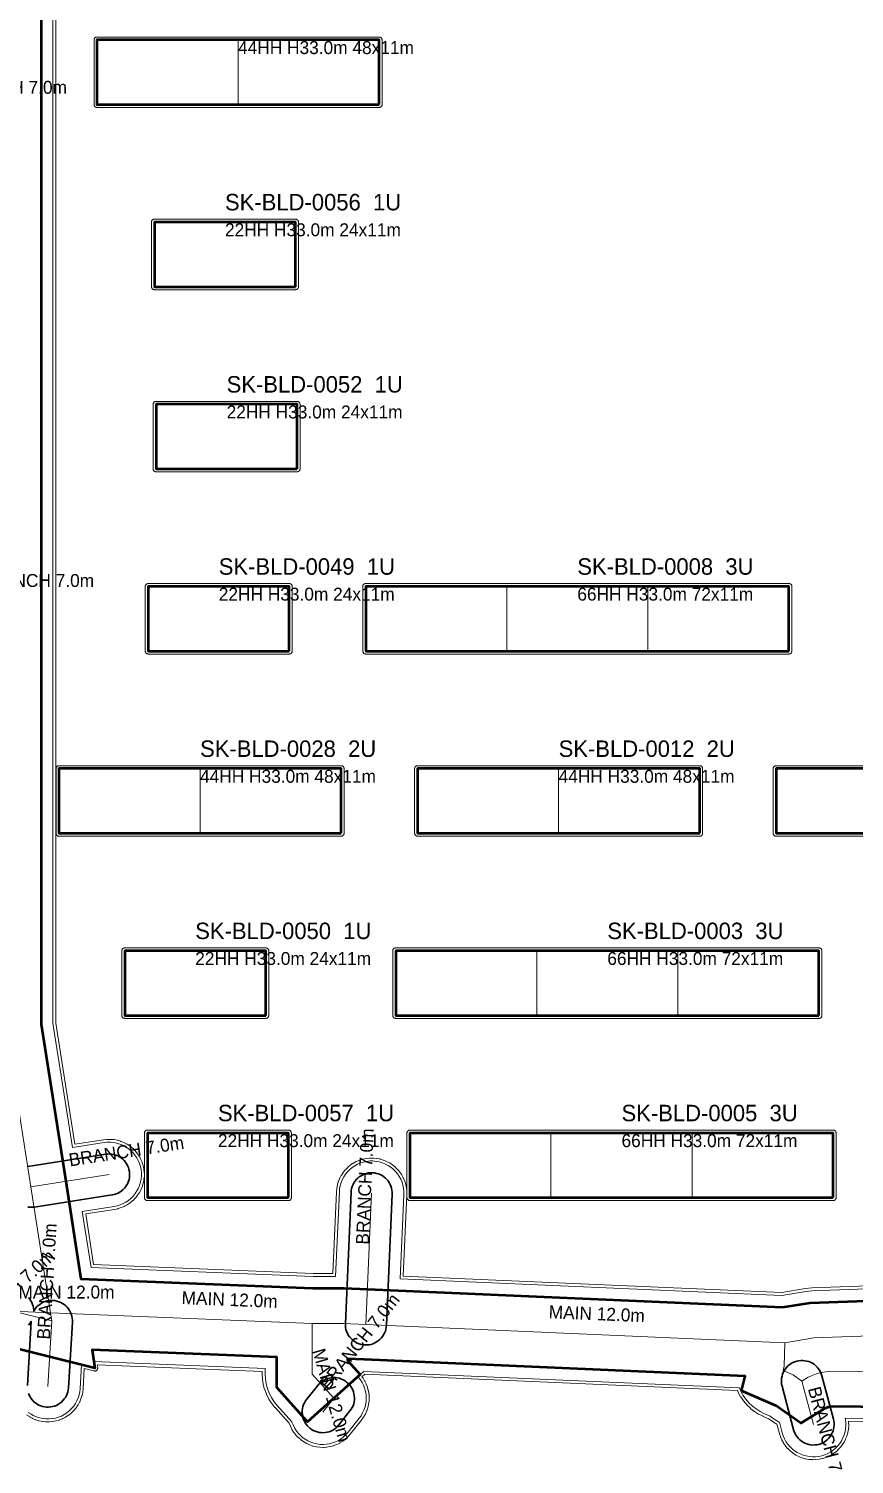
# Model space of a CAD drawing. Header units: metres. Extents: x 10 to 560, y 290 to 670.
# Drawn here: x 83.6 to 153.8, y 371.8 to 493.9 of the extents above; entities that cross this region are included whole.
import ezdxf

# ---------------------------------------------------------------- set-up
doc = ezdxf.new("R2010")
doc.units = ezdxf.units.M
for name, color, linetype, lineweight in [('A-BUILDING-LABEL', 7, 'CONTINUOUS', 18), ('A-BUILDING-OUTLINE', 7, 'CONTINUOUS', 50), ('A-UNIT-LINE', 4, 'CONTINUOUS', 18), ('C-ROAD-BRANCH', 2, 'CONTINUOUS', 35), ('C-ROAD-CENTER', 8, 'CONTINUOUS', 18), ('C-ROAD-LABEL', 2, 'CONTINUOUS', 18), ('C-ROAD-MAIN', 30, 'CONTINUOUS', 50), ('C-SIDEWALK', 8, 'CONTINUOUS', 18), ('L-OPEN-SPACE', 8, 'CONTINUOUS', 13)]:
    doc.layers.add(name, color=color, linetype=linetype, lineweight=lineweight)

msp = doc.modelspace()

# ---------------------------------------------------------------- linework, layer by layer
at = {"layer": 'A-BUILDING-OUTLINE'}
for points in [[(113.42, 487.48), (113.42, 492.98), (89.42, 492.98), (89.42, 487.48)], [(106.31, 471.98), (106.31, 477.48), (94.31, 477.48), (94.31, 471.98)], [(106.45, 456.48), (106.45, 461.98), (94.45, 461.98), (94.45, 456.48)], [(105.78, 440.98), (105.78, 446.48), (93.78, 446.48), (93.78, 440.98)], [(148.28, 440.98), (148.28, 446.48), (112.28, 446.48), (112.28, 440.98)], [(110.19, 425.48), (110.19, 430.98), (86.19, 430.98), (86.19, 425.48)], [(140.69, 425.48), (140.69, 430.98), (116.69, 430.98), (116.69, 425.48)], [(171.19, 425.48), (171.19, 430.98), (147.19, 430.98), (147.19, 425.48)], [(103.78, 409.98), (103.78, 415.48), (91.78, 415.48), (91.78, 409.98)], [(150.83, 409.98), (150.83, 415.48), (114.83, 415.48), (114.83, 409.98)], [(105.71, 394.48), (105.71, 399.98), (93.71, 399.98), (93.71, 394.48)], [(152.04, 394.48), (152.04, 399.98), (116.04, 399.98), (116.04, 394.48)]]:
    msp.add_lwpolyline(points, close=True, dxfattribs=at)
at = {"layer": 'A-UNIT-LINE'}
for points in [[(101.42, 487.48), (101.42, 492.98)], [(124.28, 440.98), (124.28, 446.48)], [(136.28, 440.98), (136.28, 446.48)], [(98.19, 425.48), (98.19, 430.98)], [(128.69, 425.48), (128.69, 430.98)], [(126.83, 409.98), (126.83, 415.48)], [(138.83, 409.98), (138.83, 415.48)], [(128.04, 394.48), (128.04, 399.98)], [(140.04, 394.48), (140.04, 399.98)]]:
    msp.add_lwpolyline(points, dxfattribs=at)
at = {"layer": 'C-ROAD-BRANCH'}
for points in [[(83.53, 397.14), (90.18, 398.18), (90.35, 398.19), (90.52, 398.2), (90.69, 398.18), (90.86, 398.15), (91.03, 398.1), (91.19, 398.03), (91.34, 397.95), (91.48, 397.86), (91.62, 397.75), (91.74, 397.63), (91.85, 397.5), (91.94, 397.36), (92.03, 397.21), (92.09, 397.05), (92.14, 396.88), (92.18, 396.72), (92.2, 396.55), (92.2, 396.37), (92.18, 396.2), (92.15, 396.03), (92.1, 395.87), (92.04, 395.71), (91.96, 395.56), (91.86, 395.41), (91.75, 395.28), (91.63, 395.16), (91.5, 395.05), (91.36, 394.95), (91.21, 394.87), (91.05, 394.8), (90.89, 394.75), (90.72, 394.72), (84.07, 393.68), (83.9, 393.66), (83.73, 393.66), (83.55, 393.68)], [(83.59, 385.99), (83.7, 385.85), (83.79, 385.71), (83.88, 385.56), (83.94, 385.4), (83.99, 385.24), (84.03, 385.07), (84.04, 384.9), (84.04, 384.83), (84.09, 384.9), (84.18, 385.04), (84.29, 385.18), (84.42, 385.3), (84.55, 385.4), (84.69, 385.5), (84.85, 385.58), (85.01, 385.64), (85.17, 385.69), (85.34, 385.72), (85.51, 385.74), (85.68, 385.73), (85.85, 385.72), (86.02, 385.68), (86.19, 385.63), (86.34, 385.56), (86.49, 385.48), (86.64, 385.38), (86.77, 385.27), (86.89, 385.15), (86.99, 385.01), (87.09, 384.87), (87.17, 384.72), (87.23, 384.56), (87.28, 384.39), (87.31, 384.23), (87.33, 384.05), (87.33, 383.88), (86.99, 378.3), (86.97, 378.13), (86.94, 377.96), (86.89, 377.8), (86.82, 377.64), (86.74, 377.49), (86.64, 377.35), (86.53, 377.21), (86.41, 377.09), (86.27, 376.99), (86.13, 376.89), (85.98, 376.81), (85.82, 376.75), (85.65, 376.7), (85.48, 376.67), (85.31, 376.65), (85.14, 376.66), (84.97, 376.67), (84.8, 376.71), (84.64, 376.76), (84.48, 376.83), (84.33, 376.91), (84.19, 377.01), (84.06, 377.12), (83.94, 377.24), (83.83, 377.38), (83.74, 377.52), (83.66, 377.67), (83.59, 377.83)], [(83.5, 378.51), (83.82, 383.95), (83.8, 383.91), (83.71, 383.77), (83.6, 383.64)]]:
    msp.add_lwpolyline(points, dxfattribs=at)
for points in [[(111.28, 395.74), (111.37, 395.89), (111.48, 396.02), (111.6, 396.14), (111.73, 396.25), (111.88, 396.35), (112.03, 396.43), (112.18, 396.5), (112.35, 396.55), (112.52, 396.58), (112.69, 396.6), (112.86, 396.6), (113.03, 396.58), (113.2, 396.55), (113.36, 396.5), (113.52, 396.44), (113.67, 396.36), (113.82, 396.26), (113.95, 396.15), (114.07, 396.03), (114.18, 395.9), (114.28, 395.76), (114.36, 395.61), (114.43, 395.45), (114.48, 395.29), (114.51, 395.12), (114.53, 394.95), (114.53, 394.77), (114.04, 383.62), (114.03, 383.45), (114, 383.28), (113.95, 383.12), (113.88, 382.96), (113.8, 382.81), (113.71, 382.66), (113.6, 382.53), (113.48, 382.41), (113.35, 382.3), (113.2, 382.2), (113.05, 382.12), (112.89, 382.05), (112.73, 382), (112.56, 381.97), (112.39, 381.95), (112.22, 381.95), (112.05, 381.97), (111.88, 382), (111.72, 382.05), (111.56, 382.11), (111.4, 382.19), (111.26, 382.29), (111.13, 382.4), (111.01, 382.52), (110.9, 382.65), (110.8, 382.79), (110.72, 382.94), (110.65, 383.1), (110.6, 383.26), (110.57, 383.43), (110.55, 383.6), (110.55, 383.78), (111.03, 394.93), (111.05, 395.1), (111.08, 395.27), (111.13, 395.43), (111.2, 395.59)], [(152.07, 374.78), (152.03, 374.61), (151.96, 374.46), (151.88, 374.3), (151.79, 374.16), (151.68, 374.02), (151.56, 373.9), (151.43, 373.79), (151.29, 373.69), (151.14, 373.61), (150.98, 373.54), (150.82, 373.49), (150.65, 373.46), (150.48, 373.44), (150.31, 373.43), (150.14, 373.45), (149.97, 373.48), (149.8, 373.53), (149.64, 373.59), (149.49, 373.67), (149.35, 373.76), (149.21, 373.87), (149.09, 373.99), (148.98, 374.12), (148.88, 374.26), (148.8, 374.41), (148.73, 374.57), (148.68, 374.74), (147.7, 378.43), (147.66, 378.6), (147.65, 378.77), (147.64, 378.94), (147.66, 379.11), (147.69, 379.28), (147.74, 379.45), (147.8, 379.61), (147.88, 379.76), (147.97, 379.9), (148.08, 380.04), (148.2, 380.16), (148.33, 380.27), (148.47, 380.37), (148.62, 380.45), (148.78, 380.52), (148.94, 380.57), (149.11, 380.61), (149.28, 380.63), (149.46, 380.63), (149.63, 380.61), (149.8, 380.58), (149.96, 380.54), (150.12, 380.47), (150.27, 380.39), (150.42, 380.3), (150.55, 380.19), (150.67, 380.07), (150.78, 379.94), (150.88, 379.8), (150.96, 379.65), (151.03, 379.49), (151.08, 379.33), (152.06, 375.63), (152.1, 375.46), (152.12, 375.29), (152.12, 375.12), (152.1, 374.95)], [(109.32, 374.62), (109.16, 374.56), (108.99, 374.52), (108.82, 374.49), (108.65, 374.48), (108.48, 374.49), (108.31, 374.51), (108.14, 374.55), (107.98, 374.6), (107.82, 374.67), (107.68, 374.76), (107.54, 374.86), (107.41, 374.97), (107.29, 375.1), (107.19, 375.24), (107.1, 375.38), (107.02, 375.54), (106.96, 375.7), (106.91, 375.86), (106.89, 376.03), (106.88, 376.2), (106.88, 376.37), (106.9, 376.54), (106.94, 376.71), (107, 376.87), (107.07, 377.03), (107.15, 377.18), (107.25, 377.32), (108.2, 378.51), (108.32, 378.64), (108.44, 378.76), (108.58, 378.86), (108.72, 378.95), (108.88, 379.03), (109.04, 379.09), (109.2, 379.13), (109.37, 379.16), (109.55, 379.17), (109.72, 379.17), (109.89, 379.15), (110.05, 379.11), (110.22, 379.05), (110.37, 378.98), (110.52, 378.89), (110.66, 378.79), (110.79, 378.68), (110.91, 378.56), (111.01, 378.42), (111.1, 378.27), (111.18, 378.12), (111.24, 377.96), (111.28, 377.79), (111.31, 377.62), (111.32, 377.45), (111.32, 377.28), (111.29, 377.11), (111.26, 376.94), (111.2, 376.78), (111.13, 376.62), (111.04, 376.48), (110.94, 376.34), (110, 375.14), (109.88, 375.01), (109.76, 374.9), (109.62, 374.79), (109.47, 374.7)]]:
    msp.add_lwpolyline(points, close=True, dxfattribs=at)
at = {"layer": 'C-ROAD-CENTER'}
for points in [[(85.47, 384.68), (83.8, 395.41), (81.68, 409.01), (81.68, 445.24), (81.68, 451.67), (81.68, 487.2), (81.68, 507.24)], [(147.92, 382.14), (150.39, 382.55), (179.1, 383.58), (181.15, 413.11), (181.35, 425.21), (181.52, 432.83), (181.73, 442.6), (182.38, 471.97), (182.62, 475.18), (183.81, 491.04)], [(83.8, 395.41), (90.45, 396.45)], [(112.3, 383.7), (112.78, 394.85)], [(85.47, 384.68), (82.3, 384.81), (85.58, 383.99), (85.47, 384.68)], [(85.58, 383.99), (85.25, 378.4)], [(107.73, 383.78), (85.47, 384.68)], [(107.73, 383.78), (110.39, 383.78), (112.3, 383.7), (147.92, 382.14)], [(109.57, 377.42), (107.73, 379.47), (107.73, 383.78)], [(147.92, 382.14), (147.88, 380.14), (147.79, 379.77), (148.64, 379.4), (149.39, 378.88), (149.92, 379.21), (150.78, 379.55), (151.7, 379.72), (176.63, 379.43)], [(149.39, 378.88), (150.37, 375.18)], [(109.57, 377.42), (108.63, 376.23)]]:
    msp.add_lwpolyline(points, dxfattribs=at)
at = {"layer": 'C-ROAD-MAIN'}
for points in [[(176.3, 376.43), (151.96, 376.72), (151.63, 376.66), (151.27, 376.52), (149.3, 375.3), (147.18, 376.77), (144.24, 378.04), (144.56, 379.29), (112.16, 380.7), (110.73, 380.76), (110.73, 380.63), (111.8, 379.43), (107.34, 375.42), (104.73, 378.32), (104.73, 380.9), (89, 381.53), (89.24, 379.98), (67.24, 385.48), (67.66, 388.4), (81.94, 387.82), (80.83, 394.95), (78.68, 408.78), (78.68, 505.01)], [(84.68, 504.38), (84.68, 409.24), (86.76, 395.87), (88.06, 387.58), (88.06, 387.58), (88.06, 387.58), (107.79, 386.78), (110.46, 386.78), (112.43, 386.7), (147.74, 385.15), (150.08, 385.54), (176.29, 386.48), (178.15, 413.24), (178.35, 425.27), (178.52, 432.9), (178.74, 442.67), (179.38, 472.11), (179.63, 475.41), (180.8, 490.99), (179.27, 504.93)]]:
    msp.add_lwpolyline(points, dxfattribs=at)
at = {"layer": 'C-SIDEWALK'}
for points in [[(176.29, 386.48), (150.08, 385.54), (147.74, 385.15), (114.18, 386.62), (114.53, 394.77), (114.53, 394.95), (114.51, 395.12), (114.48, 395.29), (114.43, 395.45), (114.36, 395.61), (114.28, 395.76), (114.18, 395.9), (114.07, 396.03), (113.95, 396.15), (113.82, 396.26), (113.67, 396.36), (113.52, 396.44), (113.36, 396.5), (113.2, 396.55), (113.03, 396.58), (112.86, 396.6), (112.69, 396.6), (112.52, 396.58), (112.35, 396.55), (112.18, 396.5), (112.03, 396.43), (111.88, 396.35), (111.73, 396.25), (111.6, 396.14), (111.48, 396.02), (111.37, 395.89), (111.28, 395.74), (111.2, 395.59), (111.13, 395.43), (111.08, 395.27), (111.05, 395.1), (111.03, 394.93), (110.68, 386.77), (110.46, 386.78), (107.79, 386.78), (88.06, 387.58), (88.06, 387.58), (87.03, 394.14), (90.72, 394.72), (90.89, 394.75), (91.05, 394.8), (91.21, 394.87), (91.36, 394.95), (91.5, 395.05), (91.63, 395.16), (91.75, 395.28), (91.86, 395.41), (91.96, 395.56), (92.04, 395.71), (92.1, 395.87), (92.15, 396.03), (92.18, 396.2), (92.2, 396.37), (92.2, 396.55), (92.18, 396.72), (92.14, 396.88), (92.09, 397.05), (92.03, 397.21), (91.94, 397.36), (91.85, 397.5), (91.74, 397.63), (91.62, 397.75), (91.48, 397.86), (91.34, 397.95), (91.19, 398.03), (91.03, 398.1), (90.86, 398.15), (90.69, 398.18), (90.52, 398.2), (90.35, 398.19), (90.18, 398.18), (86.49, 397.6), (84.68, 409.24), (84.68, 504.38)], [(85.68, 503.43), (85.68, 409.32), (87.33, 398.74), (90.03, 399.16), (90.29, 399.19), (90.56, 399.19), (90.83, 399.17), (91.1, 399.12), (91.36, 399.04), (91.61, 398.94), (91.85, 398.82), (92.07, 398.67), (92.28, 398.5), (92.47, 398.31), (92.65, 398.1), (92.8, 397.88), (92.93, 397.64), (93.03, 397.39), (93.11, 397.13), (93.17, 396.87), (93.2, 396.6), (93.2, 396.33), (93.17, 396.06), (93.12, 395.8), (93.05, 395.54), (92.94, 395.29), (92.82, 395.05), (92.67, 394.82), (92.5, 394.61), (92.31, 394.42), (92.1, 394.25), (91.88, 394.1), (91.64, 393.97), (91.39, 393.86), (91.14, 393.78), (90.87, 393.73), (88.17, 393.31), (88.92, 388.54), (107.81, 387.78), (109.72, 387.78), (110.04, 394.97), (110.06, 395.24), (110.11, 395.5), (110.19, 395.76), (110.29, 396.01), (110.42, 396.25), (110.57, 396.48), (110.74, 396.69), (110.93, 396.88), (111.13, 397.05), (111.36, 397.2), (111.59, 397.33), (111.84, 397.44), (112.1, 397.51), (112.37, 397.57), (112.63, 397.6), (112.9, 397.6), (113.17, 397.57), (113.44, 397.52), (113.7, 397.45), (113.95, 397.34), (114.18, 397.22), (114.41, 397.07), (114.62, 396.9), (114.81, 396.71), (114.98, 396.5), (115.13, 396.28), (115.26, 396.04), (115.37, 395.79), (115.45, 395.53), (115.5, 395.27), (115.53, 395), (115.53, 394.73), (115.22, 387.57), (147.68, 386.16), (149.73, 386.5), (150.24, 386.55), (175.36, 387.45)], [(81.68, 381.87), (83.67, 381.37), (83.5, 378.51)], [(176.19, 375.43), (153.07, 375.71), (153.08, 375.62), (153.11, 375.35), (153.12, 375.08), (153.1, 374.81), (153.05, 374.55), (152.97, 374.29), (152.87, 374.04), (152.75, 373.8), (152.6, 373.57), (152.43, 373.36), (152.24, 373.17), (152.04, 373), (151.81, 372.84), (151.58, 372.71), (151.33, 372.61), (151.07, 372.52), (150.81, 372.47), (150.54, 372.44), (150.27, 372.43), (150, 372.46), (149.74, 372.51), (149.48, 372.58), (149.23, 372.68), (148.99, 372.81), (148.76, 372.95), (148.55, 373.12), (148.36, 373.31), (148.18, 373.52), (148.03, 373.74), (147.9, 373.97), (147.79, 374.22), (147.71, 374.48), (147.48, 375.37), (147.44, 375.39), (147.12, 375.59), (146.69, 375.89), (146.19, 376.1), (145.83, 376.28), (145.49, 376.5), (145.17, 376.75), (144.88, 377.02), (144.62, 377.33), (144.39, 377.66), (144.19, 378.02), (144.07, 378.31), (112.12, 379.7), (112.11, 379.7), (111.62, 379.26), (111.67, 379.2), (111.84, 378.99), (111.98, 378.76), (112.1, 378.52), (112.19, 378.26), (112.26, 378), (112.31, 377.74), (112.32, 377.47), (112.31, 377.2), (112.28, 376.93), (112.22, 376.67), (112.13, 376.41), (112.02, 376.17), (111.88, 375.93), (111.73, 375.71), (110.78, 374.52), (110.6, 374.32), (110.4, 374.13), (110.19, 373.97), (109.96, 373.83), (109.72, 373.71), (109.46, 373.61), (109.2, 373.54), (108.94, 373.5), (108.67, 373.48), (108.4, 373.49), (108.13, 373.53), (107.87, 373.59), (107.61, 373.67), (107.37, 373.79), (107.13, 373.92), (106.91, 374.08), (106.71, 374.26), (106.53, 374.45), (106.36, 374.67), (106.22, 374.9), (106.1, 375.14), (106.01, 375.39), (106, 375.42), (104.75, 376.8), (104.49, 377.12), (104.26, 377.48), (104.07, 377.85), (103.92, 378.24), (103.82, 378.64), (103.75, 379.06), (103.73, 379.47), (103.73, 379.94), (89.15, 380.53), (89, 381.53), (104.73, 380.9), (104.73, 378.32), (106.91, 375.9), (106.91, 375.86), (106.96, 375.7), (107.02, 375.54), (107.1, 375.38), (107.19, 375.24), (107.29, 375.1), (107.41, 374.97), (107.54, 374.86), (107.68, 374.76), (107.82, 374.67), (107.98, 374.6), (108.14, 374.55), (108.31, 374.51), (108.48, 374.49), (108.65, 374.48), (108.82, 374.49), (108.99, 374.52), (109.16, 374.56), (109.32, 374.62), (109.47, 374.7), (109.62, 374.79), (109.76, 374.9), (109.88, 375.01), (110, 375.14), (110.94, 376.34), (111.04, 376.48), (111.13, 376.62), (111.2, 376.78), (111.26, 376.94), (111.29, 377.11), (111.32, 377.28), (111.32, 377.45), (111.31, 377.62), (111.28, 377.79), (111.24, 377.96), (111.18, 378.12), (111.1, 378.27), (111.01, 378.42), (110.91, 378.56), (110.87, 378.59), (111.8, 379.43), (110.73, 380.63), (110.73, 380.76), (112.16, 380.7), (144.56, 379.29), (144.24, 378.04), (147.18, 376.77), (148.36, 375.95), (148.68, 374.74), (148.73, 374.57), (148.8, 374.41), (148.88, 374.26), (148.98, 374.12), (149.09, 373.99), (149.21, 373.87), (149.35, 373.76), (149.49, 373.67), (149.64, 373.59), (149.8, 373.53), (149.97, 373.48), (150.14, 373.45), (150.31, 373.43), (150.48, 373.44), (150.65, 373.46), (150.82, 373.49), (150.98, 373.54), (151.14, 373.61), (151.29, 373.69), (151.43, 373.79), (151.56, 373.9), (151.68, 374.02), (151.79, 374.16), (151.88, 374.3), (151.96, 374.46), (152.03, 374.61), (152.07, 374.78), (152.1, 374.95), (152.12, 375.12), (152.12, 375.29), (152.1, 375.46), (152.06, 375.63), (151.78, 376.69), (151.96, 376.72), (176.3, 376.43)], [(83.59, 377.83), (83.66, 377.67), (83.74, 377.52), (83.83, 377.38), (83.94, 377.24), (84.06, 377.12), (84.19, 377.01), (84.33, 376.91), (84.48, 376.83), (84.64, 376.76), (84.8, 376.71), (84.97, 376.67), (85.14, 376.66), (85.31, 376.65), (85.48, 376.67), (85.65, 376.7), (85.82, 376.75), (85.98, 376.81), (86.13, 376.89), (86.27, 376.99), (86.41, 377.09), (86.53, 377.21), (86.64, 377.35), (86.74, 377.49), (86.82, 377.64), (86.89, 377.8), (86.94, 377.96), (86.97, 378.13), (86.99, 378.3), (87.12, 380.51), (88.11, 380.26), (87.99, 378.24), (87.96, 377.97), (87.91, 377.71), (87.82, 377.45), (87.72, 377.2), (87.59, 376.96), (87.44, 376.74), (87.26, 376.53), (87.07, 376.35), (86.86, 376.18), (86.63, 376.03), (86.4, 375.9), (86.14, 375.8), (85.89, 375.73), (85.62, 375.68), (85.35, 375.65), (85.08, 375.66), (84.81, 375.69), (84.55, 375.74), (84.29, 375.82), (84.04, 375.93), (83.81, 376.06), (83.58, 376.21)]]:
    msp.add_lwpolyline(points, dxfattribs=at)
at = {"layer": 'L-OPEN-SPACE'}
for points in [[(175.12, 387.69), (150.23, 386.8), (150.22, 386.8), (149.7, 386.75), (149.69, 386.74), (147.67, 386.41), (115.48, 387.81), (115.78, 394.72), (115.78, 394.73), (115.78, 395), (115.78, 395.03), (115.75, 395.29), (115.75, 395.32), (115.69, 395.58), (115.69, 395.61), (115.61, 395.87), (115.6, 395.89), (115.49, 396.14), (115.48, 396.16), (115.35, 396.4), (115.34, 396.42), (115.19, 396.64), (115.18, 396.66), (115, 396.87), (114.99, 396.89), (114.79, 397.08), (114.78, 397.09), (114.57, 397.26), (114.55, 397.28), (114.32, 397.43), (114.3, 397.44), (114.06, 397.56), (114.04, 397.57), (113.79, 397.68), (113.77, 397.68), (113.51, 397.76), (113.48, 397.77), (113.22, 397.82), (113.2, 397.82), (112.93, 397.85), (112.9, 397.85), (112.63, 397.85), (112.61, 397.85), (112.34, 397.82), (112.31, 397.81), (112.05, 397.76), (112.03, 397.75), (111.77, 397.67), (111.75, 397.67), (111.5, 397.56), (111.47, 397.55), (111.24, 397.42), (111.22, 397.41), (110.99, 397.26), (110.97, 397.24), (110.77, 397.07), (110.75, 397.05), (110.56, 396.86), (110.54, 396.84), (110.37, 396.63), (110.36, 396.61), (110.21, 396.39), (110.2, 396.37), (110.07, 396.13), (110.06, 396.11), (109.96, 395.86), (109.95, 395.83), (109.87, 395.58), (109.87, 395.55), (109.82, 395.29), (109.81, 395.26), (109.79, 394.99), (109.79, 394.98), (109.48, 388.03), (107.81, 388.03), (89.13, 388.79), (88.46, 393.1), (90.91, 393.48), (90.92, 393.48), (91.19, 393.54), (91.21, 393.55), (91.47, 393.63), (91.49, 393.63), (91.74, 393.74), (91.76, 393.75), (92, 393.88), (92.02, 393.89), (92.24, 394.04), (92.26, 394.06), (92.47, 394.23), (92.49, 394.25), (92.68, 394.44), (92.69, 394.46), (92.86, 394.67), (92.88, 394.69), (93.03, 394.91), (93.04, 394.93), (93.17, 395.17), (93.18, 395.2), (93.28, 395.45), (93.29, 395.47), (93.36, 395.73), (93.37, 395.75), (93.42, 396.02), (93.42, 396.04), (93.45, 396.31), (93.45, 396.33), (93.45, 396.6), (93.44, 396.63), (93.42, 396.9), (93.41, 396.92), (93.36, 397.18), (93.35, 397.21), (93.27, 397.47), (93.26, 397.49), (93.16, 397.74), (93.15, 397.76), (93.02, 398), (93, 398.02), (92.85, 398.24), (92.84, 398.26), (92.67, 398.47), (92.65, 398.49), (92.46, 398.68), (92.44, 398.69), (92.23, 398.86), (92.21, 398.88), (91.98, 399.02), (91.96, 399.04), (91.72, 399.16), (91.7, 399.17), (91.45, 399.27), (91.43, 399.28), (91.17, 399.36), (91.15, 399.36), (90.88, 399.42), (90.86, 399.42), (90.59, 399.44), (90.56, 399.44), (90.29, 399.44), (90.27, 399.44), (90, 399.41), (89.99, 399.41), (87.54, 399.03), (85.93, 409.34), (85.93, 503.19)], [(171.19, 431.23), (147.19, 431.23), (147.17, 431.23), (147.14, 431.23), (147.12, 431.22), (147.1, 431.22), (147.07, 431.2), (147.05, 431.19), (147.03, 431.18), (147.01, 431.16), (147, 431.14), (146.98, 431.12), (146.97, 431.1), (146.96, 431.08), (146.95, 431.06), (146.95, 431.03), (146.94, 431.01), (146.94, 430.98), (146.94, 425.48), (146.94, 425.46), (146.95, 425.44), (146.95, 425.41), (146.96, 425.39), (146.97, 425.37), (146.98, 425.35), (147, 425.33), (147.01, 425.31), (147.03, 425.29), (147.05, 425.28), (147.07, 425.26), (147.1, 425.25), (147.12, 425.25), (147.14, 425.24), (147.17, 425.24), (147.19, 425.23), (171.19, 425.23)], [(83.44, 376), (83.67, 375.85), (83.69, 375.84), (83.92, 375.71), (83.95, 375.7), (84.19, 375.59), (84.22, 375.58), (84.47, 375.5), (84.5, 375.5), (84.76, 375.44), (84.79, 375.44), (85.05, 375.41), (85.08, 375.41), (85.35, 375.4), (85.37, 375.41), (85.64, 375.43), (85.67, 375.43), (85.93, 375.48), (85.96, 375.49), (86.21, 375.56), (86.24, 375.57), (86.49, 375.67), (86.51, 375.68), (86.75, 375.81), (86.77, 375.82), (87, 375.97), (87.02, 375.98), (87.23, 376.15), (87.25, 376.17), (87.44, 376.36), (87.46, 376.37), (87.63, 376.58), (87.64, 376.6), (87.8, 376.82), (87.81, 376.84), (87.94, 377.08), (87.95, 377.1), (88.05, 377.35), (88.06, 377.37), (88.14, 377.63), (88.15, 377.66), (88.21, 377.92), (88.21, 377.94), (88.24, 378.21), (88.24, 378.22), (88.34, 379.95), (89.18, 379.74), (89.2, 379.73), (89.23, 379.73), (89.25, 379.73), (89.28, 379.73), (89.3, 379.74), (89.32, 379.74), (89.35, 379.75), (89.37, 379.77), (89.39, 379.78), (89.41, 379.79), (89.42, 379.81), (89.44, 379.83), (89.45, 379.85), (89.47, 379.87), (89.47, 379.9), (89.48, 379.92), (89.49, 379.94), (89.49, 379.97), (89.49, 379.99), (89.49, 380.02), (89.45, 380.27), (103.48, 379.7), (103.48, 379.47), (103.48, 379.46), (103.5, 379.04), (103.5, 379.02), (103.57, 378.6), (103.57, 378.58), (103.68, 378.17), (103.69, 378.15), (103.84, 377.76), (103.85, 377.74), (104.04, 377.36), (104.05, 377.34), (104.28, 376.99), (104.3, 376.97), (104.56, 376.64), (104.57, 376.63), (105.78, 375.29), (105.87, 375.05), (105.88, 375.03), (106, 374.79), (106.01, 374.76), (106.15, 374.53), (106.16, 374.51), (106.33, 374.3), (106.34, 374.28), (106.53, 374.08), (106.55, 374.07), (106.75, 373.89), (106.77, 373.87), (106.99, 373.72), (107.01, 373.7), (107.24, 373.57), (107.26, 373.56), (107.51, 373.45), (107.53, 373.44), (107.79, 373.35), (107.81, 373.34), (108.07, 373.28), (108.1, 373.28), (108.37, 373.24), (108.39, 373.24), (108.66, 373.23), (108.68, 373.23), (108.95, 373.25), (108.98, 373.25), (109.24, 373.3), (109.27, 373.3), (109.53, 373.37), (109.55, 373.38), (109.81, 373.47), (109.83, 373.48), (110.07, 373.6), (110.09, 373.61), (110.32, 373.76), (110.34, 373.77), (110.56, 373.93), (110.57, 373.95), (110.77, 374.13), (110.79, 374.15), (110.97, 374.35), (110.97, 374.36), (111.92, 375.56), (111.93, 375.57), (112.09, 375.79), (112.1, 375.81), (112.24, 376.04), (112.25, 376.06), (112.36, 376.31), (112.37, 376.33), (112.45, 376.59), (112.46, 376.61), (112.52, 376.87), (112.53, 376.9), (112.56, 377.17), (112.56, 377.19), (112.57, 377.46), (112.57, 377.48), (112.56, 377.75), (112.55, 377.78), (112.51, 378.04), (112.5, 378.07), (112.43, 378.33), (112.43, 378.35), (112.33, 378.6), (112.32, 378.63), (112.2, 378.87), (112.19, 378.89), (112.05, 379.12), (112.03, 379.14), (111.96, 379.24), (112.2, 379.45), (143.9, 378.06), (143.96, 377.92), (143.97, 377.9), (144.17, 377.54), (144.18, 377.52), (144.41, 377.19), (144.43, 377.17), (144.69, 376.86), (144.71, 376.84), (145, 376.56), (145.02, 376.55), (145.33, 376.3), (145.36, 376.29), (145.7, 376.07), (145.72, 376.06), (146.08, 375.88), (146.09, 375.87), (146.57, 375.67), (146.97, 375.39), (146.98, 375.38), (147.26, 375.21), (147.47, 374.42), (147.47, 374.4), (147.55, 374.15), (147.56, 374.12), (147.67, 373.88), (147.68, 373.85), (147.81, 373.62), (147.82, 373.6), (147.98, 373.37), (147.99, 373.35), (148.17, 373.15), (148.18, 373.13), (148.38, 372.94), (148.39, 372.93), (148.6, 372.76), (148.62, 372.74), (148.85, 372.6), (148.87, 372.58), (149.11, 372.46), (149.13, 372.45), (149.38, 372.35), (149.41, 372.34), (149.67, 372.27), (149.69, 372.26), (149.96, 372.21), (149.98, 372.21), (150.25, 372.19), (150.27, 372.18), (150.54, 372.19), (150.57, 372.19), (150.84, 372.22), (150.86, 372.22), (151.12, 372.28), (151.15, 372.29), (151.41, 372.37), (151.43, 372.38), (151.68, 372.48), (151.7, 372.49), (151.94, 372.62), (151.96, 372.64), (152.18, 372.79), (152.2, 372.8), (152.4, 372.98), (152.42, 372.99), (152.61, 373.19), (152.63, 373.21), (152.8, 373.42), (152.81, 373.44), (152.96, 373.66), (152.97, 373.68), (153.09, 373.92), (153.1, 373.95), (153.2, 374.2), (153.21, 374.22), (153.29, 374.48), (153.29, 374.5), (153.34, 374.77), (153.34, 374.79), (153.37, 375.06), (153.37, 375.09), (153.36, 375.36), (153.36, 375.38), (153.36, 375.45), (176.16, 375.18)]]:
    msp.add_lwpolyline(points, dxfattribs=at)
for points in [[(89.17, 487.46), (89.18, 487.44), (89.18, 487.41), (89.19, 487.39), (89.2, 487.37), (89.21, 487.35), (89.23, 487.33), (89.24, 487.31), (89.26, 487.29), (89.28, 487.28), (89.3, 487.26), (89.33, 487.25), (89.35, 487.25), (89.37, 487.24), (89.4, 487.24), (89.42, 487.23), (113.42, 487.23), (113.45, 487.24), (113.47, 487.24), (113.49, 487.25), (113.52, 487.25), (113.54, 487.26), (113.56, 487.28), (113.58, 487.29), (113.6, 487.31), (113.61, 487.33), (113.63, 487.35), (113.64, 487.37), (113.65, 487.39), (113.66, 487.41), (113.67, 487.44), (113.67, 487.46), (113.67, 487.48), (113.67, 492.98), (113.67, 493.01), (113.67, 493.03), (113.66, 493.06), (113.65, 493.08), (113.64, 493.1), (113.63, 493.12), (113.61, 493.14), (113.6, 493.16), (113.58, 493.18), (113.56, 493.19), (113.54, 493.2), (113.52, 493.22), (113.49, 493.22), (113.47, 493.23), (113.45, 493.23), (113.42, 493.23), (89.42, 493.23), (89.4, 493.23), (89.37, 493.23), (89.35, 493.22), (89.33, 493.22), (89.3, 493.2), (89.28, 493.19), (89.26, 493.18), (89.24, 493.16), (89.23, 493.14), (89.21, 493.12), (89.2, 493.1), (89.19, 493.08), (89.18, 493.06), (89.18, 493.03), (89.17, 493.01), (89.17, 492.98), (89.17, 487.48)], [(94.29, 477.73), (94.26, 477.73), (94.24, 477.72), (94.22, 477.72), (94.19, 477.7), (94.17, 477.69), (94.15, 477.68), (94.13, 477.66), (94.12, 477.64), (94.1, 477.62), (94.09, 477.6), (94.08, 477.58), (94.07, 477.56), (94.07, 477.53), (94.06, 477.51), (94.06, 477.48), (94.06, 471.98), (94.06, 471.96), (94.07, 471.94), (94.07, 471.91), (94.08, 471.89), (94.09, 471.87), (94.1, 471.85), (94.12, 471.83), (94.13, 471.81), (94.15, 471.79), (94.17, 471.78), (94.19, 471.76), (94.22, 471.75), (94.24, 471.75), (94.26, 471.74), (94.29, 471.74), (94.31, 471.73), (106.31, 471.73), (106.34, 471.74), (106.36, 471.74), (106.38, 471.75), (106.41, 471.75), (106.43, 471.76), (106.45, 471.78), (106.47, 471.79), (106.49, 471.81), (106.5, 471.83), (106.52, 471.85), (106.53, 471.87), (106.54, 471.89), (106.55, 471.91), (106.56, 471.94), (106.56, 471.96), (106.56, 471.98), (106.56, 477.48), (106.56, 477.51), (106.56, 477.53), (106.55, 477.56), (106.54, 477.58), (106.53, 477.6), (106.52, 477.62), (106.5, 477.64), (106.49, 477.66), (106.47, 477.68), (106.45, 477.69), (106.43, 477.7), (106.41, 477.72), (106.38, 477.72), (106.36, 477.73), (106.34, 477.73), (106.31, 477.73), (94.31, 477.73)], [(94.2, 456.46), (94.2, 456.44), (94.21, 456.41), (94.22, 456.39), (94.23, 456.37), (94.24, 456.35), (94.25, 456.33), (94.27, 456.31), (94.29, 456.29), (94.31, 456.28), (94.33, 456.26), (94.35, 456.25), (94.37, 456.25), (94.4, 456.24), (94.42, 456.24), (94.45, 456.23), (106.45, 456.23), (106.47, 456.24), (106.5, 456.24), (106.52, 456.25), (106.54, 456.25), (106.56, 456.26), (106.59, 456.28), (106.61, 456.29), (106.62, 456.31), (106.64, 456.33), (106.65, 456.35), (106.67, 456.37), (106.68, 456.39), (106.69, 456.41), (106.69, 456.44), (106.7, 456.46), (106.7, 456.48), (106.7, 461.98), (106.7, 462.01), (106.69, 462.03), (106.69, 462.06), (106.68, 462.08), (106.67, 462.1), (106.65, 462.12), (106.64, 462.14), (106.62, 462.16), (106.61, 462.18), (106.59, 462.19), (106.56, 462.2), (106.54, 462.22), (106.52, 462.22), (106.5, 462.23), (106.47, 462.23), (106.45, 462.23), (94.45, 462.23), (94.42, 462.23), (94.4, 462.23), (94.37, 462.22), (94.35, 462.22), (94.33, 462.2), (94.31, 462.19), (94.29, 462.18), (94.27, 462.16), (94.25, 462.14), (94.24, 462.12), (94.23, 462.1), (94.22, 462.08), (94.21, 462.06), (94.2, 462.03), (94.2, 462.01), (94.2, 461.98), (94.2, 456.48)], [(93.53, 440.96), (93.53, 440.94), (93.54, 440.91), (93.55, 440.89), (93.56, 440.87), (93.57, 440.85), (93.59, 440.83), (93.6, 440.81), (93.62, 440.79), (93.64, 440.78), (93.66, 440.76), (93.68, 440.75), (93.71, 440.75), (93.73, 440.74), (93.76, 440.74), (93.78, 440.73), (105.78, 440.73), (105.8, 440.74), (105.83, 440.74), (105.85, 440.75), (105.88, 440.75), (105.9, 440.76), (105.92, 440.78), (105.94, 440.79), (105.96, 440.81), (105.97, 440.83), (105.99, 440.85), (106, 440.87), (106.01, 440.89), (106.02, 440.91), (106.02, 440.94), (106.03, 440.96), (106.03, 440.98), (106.03, 446.48), (106.03, 446.51), (106.02, 446.53), (106.02, 446.56), (106.01, 446.58), (106, 446.6), (105.99, 446.62), (105.97, 446.64), (105.96, 446.66), (105.94, 446.68), (105.92, 446.69), (105.9, 446.7), (105.88, 446.72), (105.85, 446.72), (105.83, 446.73), (105.8, 446.73), (105.78, 446.73), (93.78, 446.73), (93.76, 446.73), (93.73, 446.73), (93.71, 446.72), (93.68, 446.72), (93.66, 446.7), (93.64, 446.69), (93.62, 446.68), (93.6, 446.66), (93.59, 446.64), (93.57, 446.62), (93.56, 446.6), (93.55, 446.58), (93.54, 446.56), (93.53, 446.53), (93.53, 446.51), (93.53, 446.48), (93.53, 440.98)], [(112.03, 440.96), (112.03, 440.94), (112.04, 440.91), (112.05, 440.89), (112.06, 440.87), (112.07, 440.85), (112.09, 440.83), (112.1, 440.81), (112.12, 440.79), (112.14, 440.78), (112.16, 440.76), (112.18, 440.75), (112.21, 440.75), (112.23, 440.74), (112.26, 440.74), (112.28, 440.73), (148.28, 440.73), (148.3, 440.74), (148.33, 440.74), (148.35, 440.75), (148.38, 440.75), (148.4, 440.76), (148.42, 440.78), (148.44, 440.79), (148.46, 440.81), (148.47, 440.83), (148.49, 440.85), (148.5, 440.87), (148.51, 440.89), (148.52, 440.91), (148.52, 440.94), (148.53, 440.96), (148.53, 440.98), (148.53, 446.48), (148.53, 446.51), (148.52, 446.53), (148.52, 446.56), (148.51, 446.58), (148.5, 446.6), (148.49, 446.62), (148.47, 446.64), (148.46, 446.66), (148.44, 446.68), (148.42, 446.69), (148.4, 446.7), (148.38, 446.72), (148.35, 446.72), (148.33, 446.73), (148.3, 446.73), (148.28, 446.73), (112.28, 446.73), (112.26, 446.73), (112.23, 446.73), (112.21, 446.72), (112.18, 446.72), (112.16, 446.7), (112.14, 446.69), (112.12, 446.68), (112.1, 446.66), (112.09, 446.64), (112.07, 446.62), (112.06, 446.6), (112.05, 446.58), (112.04, 446.56), (112.03, 446.53), (112.03, 446.51), (112.03, 446.48), (112.03, 440.98)], [(85.94, 425.46), (85.95, 425.44), (85.95, 425.41), (85.96, 425.39), (85.97, 425.37), (85.98, 425.35), (86, 425.33), (86.01, 425.31), (86.03, 425.29), (86.05, 425.28), (86.07, 425.26), (86.1, 425.25), (86.12, 425.25), (86.14, 425.24), (86.17, 425.24), (86.19, 425.23), (110.19, 425.23), (110.22, 425.24), (110.24, 425.24), (110.26, 425.25), (110.29, 425.25), (110.31, 425.26), (110.33, 425.28), (110.35, 425.29), (110.37, 425.31), (110.38, 425.33), (110.4, 425.35), (110.41, 425.37), (110.42, 425.39), (110.43, 425.41), (110.44, 425.44), (110.44, 425.46), (110.44, 425.48), (110.44, 430.98), (110.44, 431.01), (110.44, 431.03), (110.43, 431.06), (110.42, 431.08), (110.41, 431.1), (110.4, 431.12), (110.38, 431.14), (110.37, 431.16), (110.35, 431.18), (110.33, 431.19), (110.31, 431.2), (110.29, 431.22), (110.26, 431.22), (110.24, 431.23), (110.22, 431.23), (110.19, 431.23), (86.19, 431.23), (86.17, 431.23), (86.14, 431.23), (86.12, 431.22), (86.1, 431.22), (86.07, 431.2), (86.05, 431.19), (86.03, 431.18), (86.01, 431.16), (86, 431.14), (85.98, 431.12), (85.97, 431.1), (85.96, 431.08), (85.95, 431.06), (85.95, 431.03), (85.94, 431.01), (85.94, 430.98), (85.94, 425.48)], [(116.44, 425.46), (116.45, 425.44), (116.45, 425.41), (116.46, 425.39), (116.47, 425.37), (116.48, 425.35), (116.5, 425.33), (116.51, 425.31), (116.53, 425.29), (116.55, 425.28), (116.57, 425.26), (116.6, 425.25), (116.62, 425.25), (116.64, 425.24), (116.67, 425.24), (116.69, 425.23), (140.69, 425.23), (140.72, 425.24), (140.74, 425.24), (140.76, 425.25), (140.79, 425.25), (140.81, 425.26), (140.83, 425.28), (140.85, 425.29), (140.87, 425.31), (140.88, 425.33), (140.9, 425.35), (140.91, 425.37), (140.92, 425.39), (140.93, 425.41), (140.94, 425.44), (140.94, 425.46), (140.94, 425.48), (140.94, 430.98), (140.94, 431.01), (140.94, 431.03), (140.93, 431.06), (140.92, 431.08), (140.91, 431.1), (140.9, 431.12), (140.88, 431.14), (140.87, 431.16), (140.85, 431.18), (140.83, 431.19), (140.81, 431.2), (140.79, 431.22), (140.76, 431.22), (140.74, 431.23), (140.72, 431.23), (140.69, 431.23), (116.69, 431.23), (116.67, 431.23), (116.64, 431.23), (116.62, 431.22), (116.6, 431.22), (116.57, 431.2), (116.55, 431.19), (116.53, 431.18), (116.51, 431.16), (116.5, 431.14), (116.48, 431.12), (116.47, 431.1), (116.46, 431.08), (116.45, 431.06), (116.45, 431.03), (116.44, 431.01), (116.44, 430.98), (116.44, 425.48)], [(91.53, 409.96), (91.54, 409.94), (91.54, 409.91), (91.55, 409.89), (91.56, 409.87), (91.57, 409.85), (91.59, 409.83), (91.6, 409.81), (91.62, 409.79), (91.64, 409.78), (91.66, 409.76), (91.69, 409.75), (91.71, 409.75), (91.73, 409.74), (91.76, 409.74), (91.78, 409.73), (103.78, 409.73), (103.81, 409.74), (103.83, 409.74), (103.85, 409.75), (103.88, 409.75), (103.9, 409.76), (103.92, 409.78), (103.94, 409.79), (103.96, 409.81), (103.97, 409.83), (103.99, 409.85), (104, 409.87), (104.01, 409.89), (104.02, 409.91), (104.03, 409.94), (104.03, 409.96), (104.03, 409.98), (104.03, 415.48), (104.03, 415.51), (104.03, 415.53), (104.02, 415.56), (104.01, 415.58), (104, 415.6), (103.99, 415.62), (103.97, 415.64), (103.96, 415.66), (103.94, 415.68), (103.92, 415.69), (103.9, 415.7), (103.88, 415.72), (103.85, 415.72), (103.83, 415.73), (103.81, 415.73), (103.78, 415.73), (91.78, 415.73), (91.76, 415.73), (91.73, 415.73), (91.71, 415.72), (91.69, 415.72), (91.66, 415.7), (91.64, 415.69), (91.62, 415.68), (91.6, 415.66), (91.59, 415.64), (91.57, 415.62), (91.56, 415.6), (91.55, 415.58), (91.54, 415.56), (91.54, 415.53), (91.53, 415.51), (91.53, 415.48), (91.53, 409.98)], [(114.58, 409.96), (114.58, 409.94), (114.59, 409.91), (114.6, 409.89), (114.61, 409.87), (114.62, 409.85), (114.64, 409.83), (114.65, 409.81), (114.67, 409.79), (114.69, 409.78), (114.71, 409.76), (114.73, 409.75), (114.76, 409.75), (114.78, 409.74), (114.8, 409.74), (114.83, 409.73), (150.83, 409.73), (150.85, 409.74), (150.88, 409.74), (150.9, 409.75), (150.92, 409.75), (150.95, 409.76), (150.97, 409.78), (150.99, 409.79), (151.01, 409.81), (151.02, 409.83), (151.04, 409.85), (151.05, 409.87), (151.06, 409.89), (151.07, 409.91), (151.07, 409.94), (151.08, 409.96), (151.08, 409.98), (151.08, 415.48), (151.08, 415.51), (151.07, 415.53), (151.07, 415.56), (151.06, 415.58), (151.05, 415.6), (151.04, 415.62), (151.02, 415.64), (151.01, 415.66), (150.99, 415.68), (150.97, 415.69), (150.95, 415.7), (150.92, 415.72), (150.9, 415.72), (150.88, 415.73), (150.85, 415.73), (150.83, 415.73), (114.83, 415.73), (114.8, 415.73), (114.78, 415.73), (114.76, 415.72), (114.73, 415.72), (114.71, 415.7), (114.69, 415.69), (114.67, 415.68), (114.65, 415.66), (114.64, 415.64), (114.62, 415.62), (114.61, 415.6), (114.6, 415.58), (114.59, 415.56), (114.58, 415.53), (114.58, 415.51), (114.58, 415.48), (114.58, 409.98)], [(93.46, 394.46), (93.46, 394.44), (93.47, 394.41), (93.48, 394.39), (93.49, 394.37), (93.5, 394.35), (93.51, 394.33), (93.53, 394.31), (93.55, 394.29), (93.57, 394.28), (93.59, 394.26), (93.61, 394.25), (93.64, 394.25), (93.66, 394.24), (93.68, 394.24), (93.71, 394.23), (105.71, 394.23), (105.73, 394.24), (105.76, 394.24), (105.78, 394.25), (105.8, 394.25), (105.83, 394.26), (105.85, 394.28), (105.87, 394.29), (105.88, 394.31), (105.9, 394.33), (105.92, 394.35), (105.93, 394.37), (105.94, 394.39), (105.95, 394.41), (105.95, 394.44), (105.96, 394.46), (105.96, 394.48), (105.96, 399.98), (105.96, 400.01), (105.95, 400.03), (105.95, 400.06), (105.94, 400.08), (105.93, 400.1), (105.92, 400.12), (105.9, 400.14), (105.88, 400.16), (105.87, 400.18), (105.85, 400.19), (105.83, 400.2), (105.8, 400.22), (105.78, 400.22), (105.76, 400.23), (105.73, 400.23), (105.71, 400.23), (93.71, 400.23), (93.68, 400.23), (93.66, 400.23), (93.64, 400.22), (93.61, 400.22), (93.59, 400.2), (93.57, 400.19), (93.55, 400.18), (93.53, 400.16), (93.51, 400.14), (93.5, 400.12), (93.49, 400.1), (93.48, 400.08), (93.47, 400.06), (93.46, 400.03), (93.46, 400.01), (93.46, 399.98), (93.46, 394.48)], [(115.79, 394.46), (115.8, 394.44), (115.8, 394.41), (115.81, 394.39), (115.82, 394.37), (115.83, 394.35), (115.85, 394.33), (115.86, 394.31), (115.88, 394.29), (115.9, 394.28), (115.92, 394.26), (115.95, 394.25), (115.97, 394.25), (115.99, 394.24), (116.02, 394.24), (116.04, 394.23), (152.04, 394.23), (152.07, 394.24), (152.09, 394.24), (152.11, 394.25), (152.14, 394.25), (152.16, 394.26), (152.18, 394.28), (152.2, 394.29), (152.22, 394.31), (152.23, 394.33), (152.25, 394.35), (152.26, 394.37), (152.27, 394.39), (152.28, 394.41), (152.29, 394.44), (152.29, 394.46), (152.29, 394.48), (152.29, 399.98), (152.29, 400.01), (152.29, 400.03), (152.28, 400.06), (152.27, 400.08), (152.26, 400.1), (152.25, 400.12), (152.23, 400.14), (152.22, 400.16), (152.2, 400.18), (152.18, 400.19), (152.16, 400.2), (152.14, 400.22), (152.11, 400.22), (152.09, 400.23), (152.07, 400.23), (152.04, 400.23), (116.04, 400.23), (116.02, 400.23), (115.99, 400.23), (115.97, 400.22), (115.95, 400.22), (115.92, 400.2), (115.9, 400.19), (115.88, 400.18), (115.86, 400.16), (115.85, 400.14), (115.83, 400.12), (115.82, 400.1), (115.81, 400.08), (115.8, 400.06), (115.8, 400.03), (115.79, 400.01), (115.79, 399.98), (115.79, 394.48)]]:
    msp.add_lwpolyline(points, close=True, dxfattribs=at)

# ---------------------------------------------------------------- texts
at = {"layer": 'A-BUILDING-LABEL'}
for s, height, p in [('44HH H33.0m 48x11m', 1.1, (101.42, 491.78)), ('SK-BLD-0056  1U', 1.4, (100.31, 478.48)), ('22HH H33.0m 24x11m', 1.1, (100.31, 476.28)), ('SK-BLD-0052  1U', 1.4, (100.45, 462.98)), ('22HH H33.0m 24x11m', 1.1, (100.45, 460.78)), ('SK-BLD-0049  1U', 1.4, (99.78, 447.48)), ('SK-BLD-0008  3U', 1.4, (130.28, 447.48)), ('22HH H33.0m 24x11m', 1.1, (99.78, 445.28)), ('66HH H33.0m 72x11m', 1.1, (130.28, 445.28)), ('SK-BLD-0028  2U', 1.4, (98.19, 431.98)), ('SK-BLD-0012  2U', 1.4, (128.69, 431.98)), ('44HH H33.0m 48x11m', 1.1, (98.19, 429.78)), ('44HH H33.0m 48x11m', 1.1, (128.69, 429.78)), ('SK-BLD-0050  1U', 1.4, (97.78, 416.48)), ('SK-BLD-0003  3U', 1.4, (132.83, 416.48)), ('22HH H33.0m 24x11m', 1.1, (97.78, 414.28)), ('66HH H33.0m 72x11m', 1.1, (132.83, 414.28)), ('SK-BLD-0057  1U', 1.4, (99.71, 400.98)), ('SK-BLD-0005  3U', 1.4, (134.04, 400.98)), ('22HH H33.0m 24x11m', 1.1, (99.71, 398.78)), ('66HH H33.0m 72x11m', 1.1, (134.04, 398.78))]:
    msp.add_text(s, height=height, dxfattribs=at).set_placement(p)
at = {"layer": 'C-ROAD-LABEL'}
for s, p in [('BRANCH 7.0m', (76.98, 488.4)), ('BRANCH 7.0m', (79.29, 446.44)), ('MAIN 12.0m', (82.74, 385.9))]:
    msp.add_text(s, height=1.1, dxfattribs=at).set_placement(p)
for s, rotation, p in [('BRANCH 7.0m', 8.852, (87.12, 397.13)), ('BRANCH 7.0m', 87.4969, (112.54, 390.47)), ('BRANCH 7.0m', 86.588, (85.41, 382.39)), ('BRANCH 7.0m', 42.3951, (78.64, 382.67)), ('MAIN 12.0m', -2.3091, (96.6, 385.43)), ('BRANCH 7.0m', 51.5322, (109.1, 378.03)), ('MAIN 12.0m', -2.3373, (127.83, 384.22)), ('MAIN 12.0m', -73.8108, (107.73, 381.45)), ('BRANCH 7.0m', -75.1896, (149.88, 378.23))]:
    msp.add_text(s, height=1.1, rotation=rotation, dxfattribs=at).set_placement(p)

doc.saveas('drawing.dxf')
